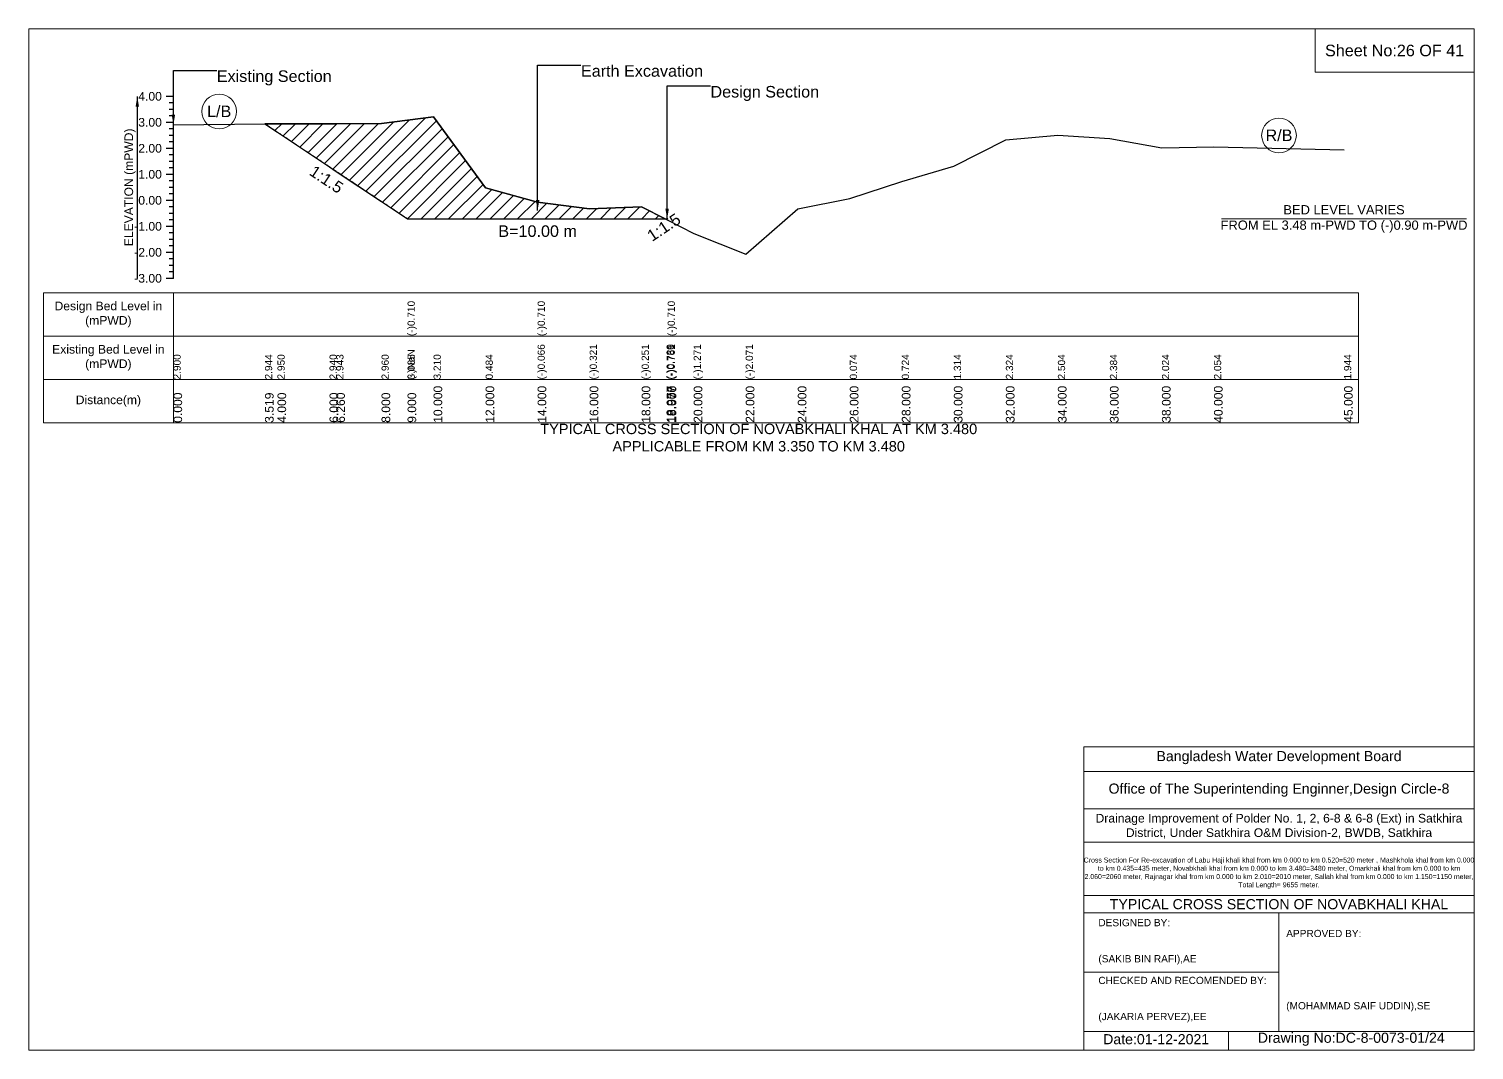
# Model space of a CAD drawing. Header units: inches. Extents: x 93000 to 486000, y -4242 to 0.
# Drawn here: x 350000 to 356000, y -4242 to 0 of the extents above; entities that cross this region are included whole.
import ezdxf

# ---------------------------------------------------------------- set-up
doc = ezdxf.new("R2010")
doc.units = ezdxf.units.IN
doc.header["$LTSCALE"] = 7
doc.header["$MEASUREMENT"] = 0
doc.linetypes.add('DASHED', pattern=[0.75, 0.5, -0.25])
for name, color, linetype, lineweight in [('Cross section Data Border', 7, 'Continuous', 9), ('Cross Section Labels', 7, 'Continuous', 9), ('Design_Bed_Level for Xsection', 7, 'DASHED', 25), ('Existing_Bed_Level for Xsection', 7, 'Continuous', 25), ('Long Section Labels', 7, 'Continuous', 9)]:
    doc.layers.add(name, color=color, linetype=linetype, lineweight=lineweight)
doc.styles.get("Standard").update_dxf_attribs({"font": 'arial.ttf'})
doc.dimstyles.get("Standard").update_dxf_attribs({"dimtxt": 0.18, "dimasz": 0.18, "dimexe": 0.18, "dimexo": 0.0625, "dimgap": 0.09, "dimtad": 0, "dimtih": 1, "dimtoh": 1, "dimdec": 4, "dimzin": 0, "dimdsep": 46, "dimtxsty": 'Standard', "dimcen": 0.09, "dimadec": 0, "dimazin": 0, "dimtfac": 1, "dimtdec": 4, "dimtofl": 0, "dimtmove": 0, "dimatfit": 3, "dimfxl": 1, "dimtolj": 1, "dimtzin": 0, "dimarcsym": 0})

msp = doc.modelspace()

# ---------------------------------------------------------------- hatches: boundary and pattern name
at = {"layer": 'Existing_Bed_Level for Xsection'}
h = msp.add_hatch(dxfattribs=at)
h.set_pattern_fill('ANSI31', color=256, scale=324, style=0)
h.paths.add_polyline_path([(350980.1, -394.4), (351032, -429), (351248, -573), (351276, -591.7), (351464, -717), (351572, -789), (351680, -789), (351896, -789), (352112, -789), (352328, -789), (352544, -789), (352641.2, -789), (352544, -739.4), (352328, -747), (352112, -719.5), (351896, -660.1), (351680, -365.7), (351572, -379.2), (351464, -392.7), (351276, -394.5), (351248, -394.8), (351032, -393.7)])

# ---------------------------------------------------------------- linework, layer by layer
at = {"layer": 'Cross section Data Border'}
for points in [[(350000, 0), (356000, 0), (356000, -4242), (350000, -4242)], [(355340, 0), (356000, 0), (356000, -180), (355340, -180)], [(350060, -1096.3), (355520, -1096.3), (355520, -1636.3), (350060, -1636.3)]]:
    msp.add_lwpolyline(points, close=True, dxfattribs=at)
for points in [[(350600, -1096.3), (350600, -1636.3)], [(350060, -1276.3), (355520, -1276.3)], [(350060, -1456.3), (355520, -1456.3)], [(354380, -4242), (354380, -2982), (356000, -2982)], [(354380, -3084), (356000, -3084)], [(354380, -3240), (356000, -3240)], [(354380, -3378), (356000, -3378)], [(354380, -3600), (356000, -3600)], [(354380, -3672), (356000, -3672)], [(355190, -3672), (355190, -4164)], [(354380, -3918), (355190, -3918)], [(354380, -4164), (356000, -4164)], [(354980, -4164), (354980, -4242)]]:
    msp.add_lwpolyline(points, dxfattribs=at)
at = {"layer": 'Cross Section Labels'}
msp.add_lwpolyline([(354951, -789), (355969, -789)], dxfattribs=at)
for centre in [(350790, -342.8), (355190, -442.4)]:
    msp.add_circle(centre, 72, dxfattribs=at)
at = {"layer": 'Design_Bed_Level for Xsection'}
msp.add_lwpolyline([(350980.1, -394.4), (351276, -591.7), (351572, -789), (352112, -789), (352652, -789), (352649.7, -790.6), (352647.3, -792.1)], dxfattribs=at)
at = {"layer": 'Existing_Bed_Level for Xsection'}
for points in [[(350600, -280.3), (350570, -280.3)], [(350600, -1036.3), (350600, -928.3), (350600, -820.3), (350600, -712.3), (350600, -604.3), (350600, -496.3), (350600, -388.3), (350600, -280.3)], [(350600, -307.3), (350582, -307.3)], [(350600, -334.3), (350582, -334.3)], [(350600, -388.3), (350570, -388.3)], [(350600, -361.3), (350582, -361.3)], [(350600, -415.3), (350582, -415.3)], [(350600, -399.1), (350980.1, -394.4), (351032, -393.7), (351248, -394.8), (351276, -394.5), (351464, -392.7), (351572, -379.2), (351572, -379.2), (351680, -365.7), (351896, -660.1), (352112, -719.5), (352112, -719.5), (352328, -747), (352544, -739.4), (352647.3, -792.1), (352649.7, -793.3), (352652, -794.5), (352652, -794.5), (352760, -849.6), (352976, -936), (353192, -747), (353408, -704.3), (353624, -634.1), (353840, -570.4), (354056, -461.3), (354272, -441.9), (354488, -454.9), (354704, -493.7), (354920, -490.5), (355460, -502.4)], [(350600, -442.3), (350582, -442.3)], [(350600, -469.3), (350582, -469.3)], [(350600, -496.3), (350570, -496.3)], [(350600, -523.3), (350582, -523.3)], [(350600, -550.3), (350582, -550.3)], [(350600, -577.3), (350582, -577.3)], [(350600, -604.3), (350570, -604.3)], [(350600, -631.3), (350582, -631.3)], [(350600, -658.3), (350582, -658.3)], [(350600, -712.3), (350570, -712.3)], [(350600, -685.3), (350582, -685.3)], [(350600, -739.3), (350582, -739.3)], [(350600, -766.3), (350582, -766.3)], [(350600, -820.3), (350570, -820.3)], [(350600, -793.3), (350582, -793.3)], [(350600, -847.3), (350582, -847.3)], [(350600, -874.3), (350582, -874.3)], [(350600, -928.3), (350570, -928.3)], [(350600, -901.3), (350582, -901.3)], [(350600, -955.3), (350582, -955.3)], [(350600, -982.3), (350582, -982.3)], [(350600, -1009.3), (350582, -1009.3)], [(350600, -1036.3), (350570, -1036.3)]]:
    msp.add_lwpolyline(points, dxfattribs=at)
msp.add_lwpolyline([(350980.1, -394.4), (351032, -429), (351248, -573), (351276, -591.7), (351464, -717), (351572, -789), (351572, -789), (351680, -789), (351896, -789), (352112, -789), (352112, -789), (352328, -789), (352544, -789), (352641.2, -789), (352544, -739.4), (352328, -747), (352112, -719.5), (352112, -719.5), (351896, -660.1), (351680, -365.7), (351572, -379.2), (351572, -379.2), (351464, -392.7), (351276, -394.5), (351248, -394.8), (351032, -393.7)], close=True, dxfattribs=at)

# ---------------------------------------------------------------- texts
at = {"layer": 'Cross section Data Border', "attachment_point": 5}
for s, insert, char_height in [('Sheet No:26 OF 41', (355670, -90), 48), ('Bangladesh Water Development Board', (355190, -3027), 42), ('Office of The Superintending Enginner,Design Circle-8', (355190, -3162), 42)]:
    msp.add_mtext(s, dxfattribs=dict(at, insert=insert, char_height=char_height))
at = {"layer": 'Cross section Data Border'}
for s, insert, char_height, width, attachment_point in [('Design Bed Level in (mPWD)', (350330, -1186.3), 36, 480, 5), ('Existing Bed Level in (mPWD)', (350330, -1366.3), 36, 480, 5), ('Distance(m)', (350330, -1546.3), 36, 480, 5), ('Drainage Improvement of Polder No. 1, 2, 6-8 & 6-8 (Ext) in Satkhira District, Under Satkhira O&M Division-2, BWDB, Satkhira', (355190, -3312), 36, 1680, 5), ('Cross Section For Re-excavation of Labu Haji khali khal from km 0.000 to km 0.520=520 meter , Mashkhola khal from km 0.000 to km 0.435=435 meter, Novabkhali khal from km 0.000 to km 3.480=3480 meter, Omarkhali khal from km 0.000 to km 2.060=2060 meter, Rajnagar khal from km 0.000 to km 2.010=2010 meter, Sallah khal from km 0.000 to km 1.150=1150 meter, Total Length= 9655 meter. ', (355190, -3507), 20.5611, 1620, 5), ('TYPICAL CROSS SECTION OF NOVABKHALI KHAL', (355190, -3636), 42, 1680, 5), ('DESIGNED BY:^J^J^J(SAKIB BIN RAFI),AE', (354440, -3792), 30, 840, 4), ('APPROVED BY:^J^J^J^J^J^J(MOHAMMAD SAIF UDDIN),SE', (355220, -3912), 30, 840, 4), ('CHECKED AND RECOMENDED BY:^J^J^J(JAKARIA PERVEZ),EE', (354440, -4032), 30, 840, 4), ('Date:01-12-2021', (354680, -4197), 42, 840, 5), ('Drawing No:DC-8-0073-01/24', (355490, -4197), 42, 1320, 5)]:
    msp.add_mtext(s, dxfattribs=dict(at, insert=insert, char_height=char_height, width=width, attachment_point=attachment_point))
at = {"layer": 'Cross Section Labels'}
for s, insert, char_height, attachment_point in [('Existing Section', (350780, -172.3), 48, 1), ('Earth Excavation', (352292, -150.7), 48, 1), ('Design Section', (352829.7, -237.1), 48, 1), ('L/B', (350790, -342.8), 48, 5), ('R/B', (355190, -442.4), 48, 5), ('BED LEVEL VARIES ^JFROM EL 3.48 m-PWD TO (-)0.90 m-PWD', (355460, -789), 38.4, 5), ('B=10.00 m', (352112, -816), 48, 2), ('TYPICAL CROSS SECTION OF NOVABKHALI KHAL AT KM 3.480^JAPPLICABLE FROM KM 3.350 TO KM 3.480', (353030, -1698), 43.2, 5)]:
    msp.add_mtext(s, dxfattribs=dict(at, insert=insert, char_height=char_height, attachment_point=attachment_point))
at = {"layer": 'Cross Section Labels', "char_height": 48, "attachment_point": 2}
for insert, rotation in [((351249, -605.2), 326.30993), ((352622.7, -804.1), 33.69007)]:
    msp.add_mtext('1:1.5', dxfattribs=dict(at, insert=insert, rotation=rotation))
at = {"layer": 'Existing_Bed_Level for Xsection', "char_height": 36, "attachment_point": 6}
for s, insert in [('4.00', (350552, -280.3)), ('3.00', (350552, -388.3)), ('2.00', (350552, -496.3)), ('1.00', (350552, -604.3)), ('0.00', (350552, -712.3)), ('-1.00', (350552, -820.3)), ('-2.00', (350552, -928.3)), ('-3.00', (350552, -1036.3))]:
    msp.add_mtext(s, dxfattribs=dict(at, insert=insert))
at = {"layer": 'Existing_Bed_Level for Xsection', "insert": (350420, -658.3), "char_height": 36, "attachment_point": 5, "rotation": 90}
msp.add_mtext('ELEVATION (mPWD)', dxfattribs=at)
at = {"layer": 'Long Section Labels', "attachment_point": 1, "rotation": 90}
for s, insert, char_height in [('(-)0.710', (351572, -1276.3), 30), ('(-)0.710', (352112, -1276.3), 30), ('(-)0.710', (352652, -1276.3), 30), ('(-)0.066', (352112, -1456.3), 30), ('(-)0.066', (352112, -1456.3), 30), ('(-)0.066', (352112, -1456.3), 30), ('(-)0.321', (352328, -1456.3), 30), ('(-)0.321', (352328, -1456.3), 30), ('(-)0.251', (352544, -1456.3), 30), ('(-)0.739', (352647.3, -1456.3), 30), ('(-)0.750', (352649.7, -1456.3), 30), ('(-)0.761', (352652, -1456.3), 30), ('(-)0.761', (352652, -1456.3), 30), ('(-)1.271', (352760, -1456.3), 30), ('(-)2.071', (352976, -1456.3), 30), ('2.900', (350600, -1456.3), 30), ('2.944', (350980.1, -1456.3), 30), ('2.950', (351032, -1456.3), 30), ('2.940', (351248, -1456.3), 30), ('2.943', (351276, -1456.3), 30), ('2.960', (351464, -1456.3), 30), ('(-)NaN', (351572, -1456.3), 30), ('(-)NaN', (351572, -1456.3), 30), ('3.085', (351572, -1456.3), 30), ('3.085', (351572, -1456.3), 30), ('3.210', (351680, -1456.3), 30), ('0.484', (351896, -1456.3), 30), ('0.074', (353408, -1456.3), 30), ('0.724', (353624, -1456.3), 30), ('1.314', (353840, -1456.3), 30), ('2.324', (354056, -1456.3), 30), ('2.504', (354272, -1456.3), 30), ('2.384', (354488, -1456.3), 30), ('2.024', (354704, -1456.3), 30), ('2.054', (354920, -1456.3), 30), ('1.944', (355460, -1456.3), 30), ('10.000', (351680, -1636.3), 36), ('12.000', (351896, -1636.3), 36), ('14.000', (352112, -1636.3), 36), ('14.000', (352112, -1636.3), 36), ('14.000', (352112, -1636.3), 36), ('16.000', (352328, -1636.3), 36), ('18.000', (352544, -1636.3), 36), ('18.957', (352647.3, -1636.3), 36), ('18.978', (352649.7, -1636.3), 36), ('19.000', (352652, -1636.3), 36), ('19.000', (352652, -1636.3), 36), ('19.000', (352652, -1636.3), 36), ('20.000', (352760, -1636.3), 36), ('22.000', (352976, -1636.3), 36), ('24.000', (353192, -1636.3), 36), ('26.000', (353408, -1636.3), 36), ('28.000', (353624, -1636.3), 36), ('30.000', (353840, -1636.3), 36), ('32.000', (354056, -1636.3), 36), ('34.000', (354272, -1636.3), 36), ('36.000', (354488, -1636.3), 36), ('38.000', (354704, -1636.3), 36), ('40.000', (354920, -1636.3), 36), ('45.000', (355460, -1636.3), 36), ('0.000', (350600, -1636.3), 36), ('3.519', (350980.1, -1636.3), 36), ('4.000', (351032, -1636.3), 36), ('6.000', (351248, -1636.3), 36), ('6.260', (351276, -1636.3), 36), ('8.000', (351464, -1636.3), 36), ('9.000', (351572, -1636.3), 36), ('9.000', (351572, -1636.3), 36), ('9.000', (351572, -1636.3), 36)]:
    msp.add_mtext(s, dxfattribs=dict(at, insert=insert, char_height=char_height))

# ---------------------------------------------------------------- leaders
at = {"layer": 'Cross Section Labels', "annotation_type": 0, "has_hookline": 1, "hookline_direction": 0}
for points, text_width in [([(350600, -399.1), (350600, -172.3), (350779.9, -172.3)], 467.2), ([(352112, -754.2), (352112, -150.7), (352291.9, -150.7)], 497), ([(352649.7, -790.6), (352649.7, -237.1), (352829.6, -237.1)], 441.2)]:
    msp.add_leader(points, dimstyle='Standard', override={"dimasz": 43.2}, dxfattribs=dict(at, text_width=text_width))
at = {"layer": 'Existing_Bed_Level for Xsection'}
msp.add_leader([(350450, -280.3), (350450, -1036.3)], dimstyle='Standard', override={"dimasz": 43.2}, dxfattribs=at)

doc.saveas('drawing.dxf')
